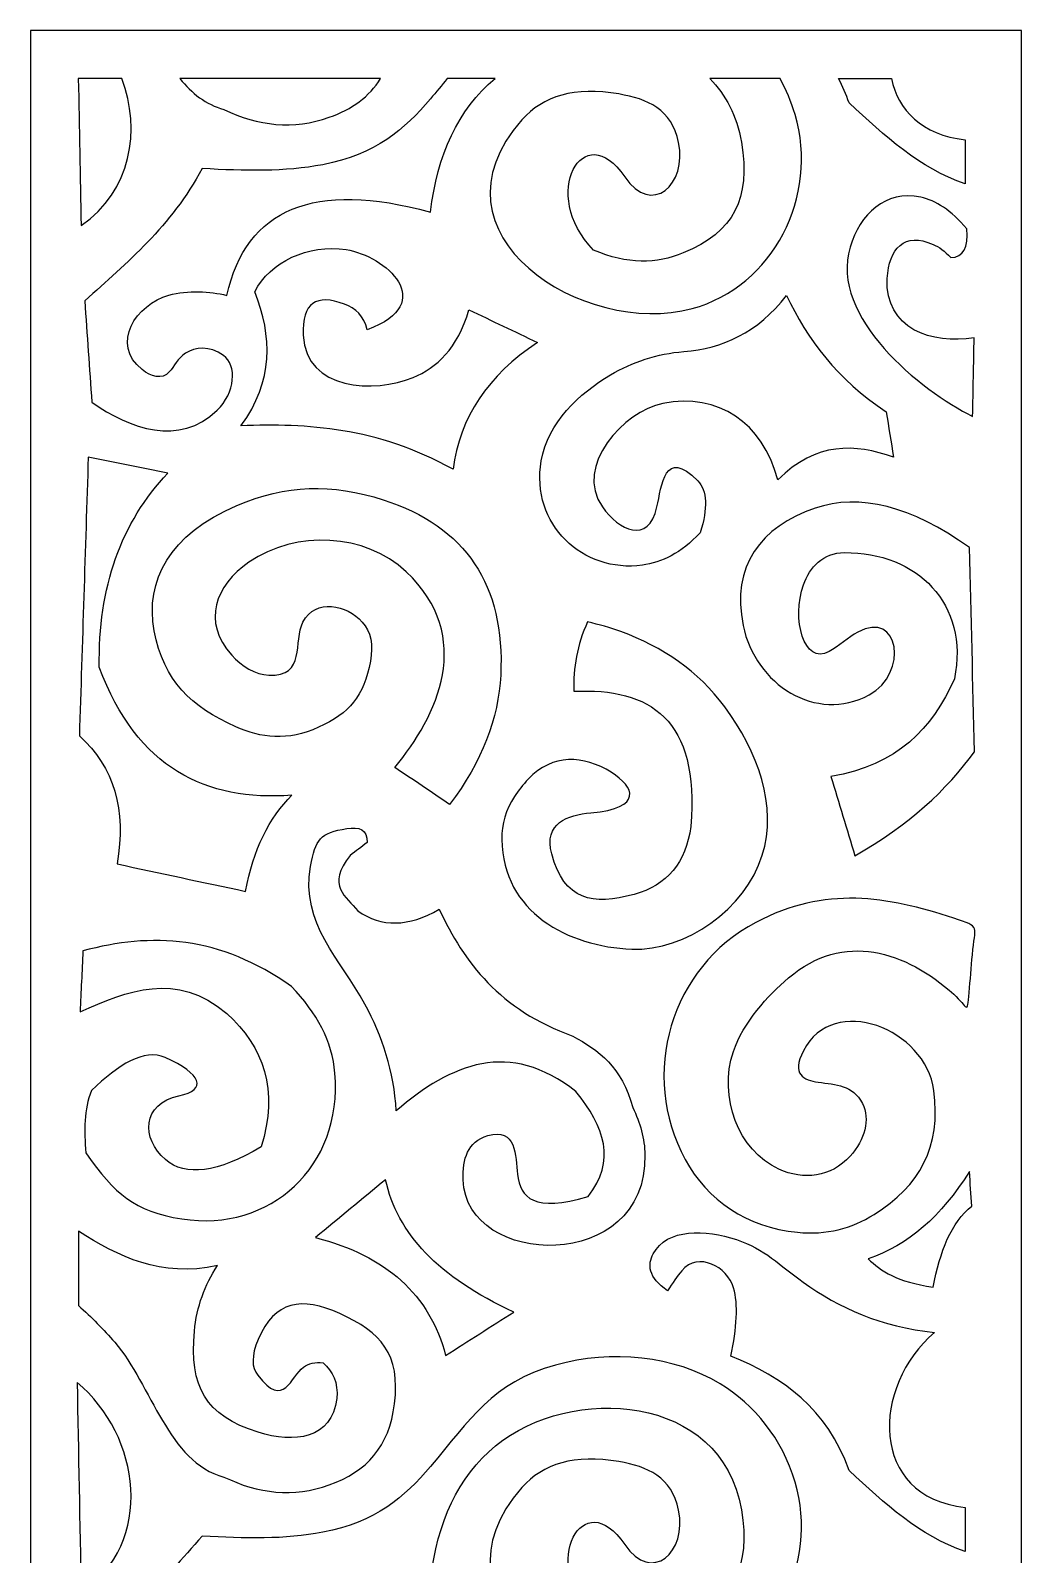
# Model space of a CAD drawing. Header units: centimetres. Extents: x -9.4 to 9.1, y -12.9 to 12.6.
# Drawn here: x -9.37 to -0.6, y -0.86 to 12.63 of the extents above; entities that cross this region are included whole.
import ezdxf

# ---------------------------------------------------------------- set-up
doc = ezdxf.new("R2010")
doc.units = ezdxf.units.CM
doc.header["$MEASUREMENT"] = 0
doc.layers.add('layer 1', color=7, linetype='Continuous')

msp = doc.modelspace()

# ---------------------------------------------------------------- linework, layer by layer
at = {"layer": 'layer 1', "color": 15}
for points, knots in [([(-9.37298, 12.63268), (-9.37298, 12.63268), (-0.59666, 12.63268), (-0.59666, 12.63268), (-0.59666, 12.63268), (-0.59666, 12.63268), (-0.59666, -12.94053), (-0.59666, -12.94053), (-0.59666, -12.94053), (-0.59666, -12.94053), (-9.37298, -12.94053), (-9.37298, -12.94053), (-9.37298, -12.94053), (-9.37298, -12.94053), (-9.37298, 12.63268), (-9.37298, 12.63268)], [0, 0, 0, 0, 0.2, 0.2, 0.2, 0.2, 0.4, 0.4, 0.4, 0.4, 0.6, 0.6, 0.6, 0.6, 1, 1, 1, 1]), ([(-8.56378, 12.20646), (-8.39366, 11.74779), (-8.47781, 11.21486), (-8.9245, 10.90525), (-8.9245, 10.90525), (-8.93274, 11.33899), (-8.94099, 11.77273), (-8.94923, 12.20646), (-8.94923, 12.20646), (-8.94923, 12.20646), (-8.56378, 12.20646), (-8.56378, 12.20646)], [0, 0, 0, 0, 0.25, 0.25, 0.25, 0.25, 0.5, 0.5, 0.5, 0.5, 1, 1, 1, 1]), ([(-7.66385, 9.7566), (-7.53864, 9.67028), (-7.56219, 9.42286), (-7.71913, 9.27158), (-7.71913, 9.27158), (-8.05687, 8.94602), (-8.4913, 9.10741), (-8.83004, 9.34238), (-8.83004, 9.34238), (-8.85075, 9.64165), (-8.87146, 9.94094), (-8.89218, 10.24022), (-8.89218, 10.24022), (-8.51653, 10.57855), (-8.13031, 10.89779), (-7.85129, 11.41062), (-7.85129, 11.41062), (-7.47888, 11.39021), (-7.11765, 11.38056), (-6.78533, 11.44492), (-6.78533, 11.44492), (-6.31581, 11.53585), (-6.06174, 11.75603), (-5.83107, 12.02737), (-5.83107, 12.02737), (-5.77861, 12.08908), (-5.72965, 12.14886), (-5.68241, 12.20646), (-5.68241, 12.20646), (-5.68241, 12.20646), (-5.25784, 12.20646), (-5.25784, 12.20646), (-5.25784, 12.20646), (-5.59124, 11.93074), (-5.76825, 11.53157), (-5.83165, 11.02583), (-5.83165, 11.02583), (-6.86139, 11.30475), (-7.46211, 11.0589), (-7.63379, 10.28832), (-7.63379, 10.28832), (-7.78447, 10.32356), (-7.97832, 10.33751), (-8.14636, 10.29027), (-8.14636, 10.29027), (-8.43631, 10.20876), (-8.67157, 9.85888), (-8.38388, 9.63104), (-8.38388, 9.63104), (-8.3058, 9.56921), (-8.20995, 9.53798), (-8.14338, 9.61009), (-8.14338, 9.61009), (-8.10087, 9.65613), (-8.0694, 9.73461), (-8.00015, 9.77643), (-8.00015, 9.77643), (-7.9111, 9.8302), (-7.79196, 9.8449), (-7.66385, 9.7566)], [0, 0, 0, 0, 0.0625, 0.0625, 0.0625, 0.0625, 0.125, 0.125, 0.125, 0.125, 0.1875, 0.1875, 0.1875, 0.1875, 0.25, 0.25, 0.25, 0.25, 0.3125, 0.3125, 0.3125, 0.3125, 0.375, 0.375, 0.375, 0.375, 0.4375, 0.4375, 0.4375, 0.4375, 0.5, 0.5, 0.5, 0.5, 0.5625, 0.5625, 0.5625, 0.5625, 0.625, 0.625, 0.625, 0.625, 0.6875, 0.6875, 0.6875, 0.6875, 0.75, 0.75, 0.75, 0.75, 0.8125, 0.8125, 0.8125, 0.8125, 0.875, 0.875, 0.875, 0.875, 1, 1, 1, 1]), ([(-6.2728, 12.20646), (-6.37187, 12.04609), (-6.52461, 11.9362), (-6.72762, 11.86417), (-6.72762, 11.86417), (-7.04659, 11.75098), (-7.35652, 11.78722), (-7.65972, 11.93447), (-7.65972, 11.93447), (-7.82051, 11.97645), (-7.94414, 12.07691), (-8.04915, 12.20646), (-8.04915, 12.20646), (-8.04915, 12.20646), (-6.2728, 12.20646), (-6.2728, 12.20646)], [0, 0, 0, 0, 0.2, 0.2, 0.2, 0.2, 0.4, 0.4, 0.4, 0.4, 0.6, 0.6, 0.6, 0.6, 1, 1, 1, 1]), ([(-2.73479, 12.20646), (-2.68065, 12.10907), (-2.63587, 12.00322), (-2.60219, 11.88917), (-2.60219, 11.88917), (-2.3884, 11.16522), (-2.79586, 10.36666), (-3.51443, 10.17073), (-3.51443, 10.17073), (-4.46564, 9.91138), (-5.91925, 10.82513), (-5.02049, 11.84127), (-5.02049, 11.84127), (-4.8337, 12.05245), (-4.55479, 12.13856), (-4.16234, 12.0705), (-4.16234, 12.0705), (-3.90542, 12.02595), (-3.69638, 11.93768), (-3.63306, 11.64145), (-3.63306, 11.64145), (-3.554, 11.27159), (-3.87302, 10.98181), (-4.11091, 11.33715), (-4.11091, 11.33715), (-4.47488, 11.88081), (-4.86978, 11.17918), (-4.38683, 10.68914), (-4.38683, 10.68914), (-4.08776, 10.55999), (-3.82721, 10.56601), (-3.59271, 10.66343), (-3.59271, 10.66343), (-3.14234, 10.85052), (-2.99376, 11.14293), (-3.07764, 11.64303), (-3.07764, 11.64303), (-3.11732, 11.87966), (-3.21766, 12.06599), (-3.35659, 12.20646), (-3.35659, 12.20646), (-3.35659, 12.20646), (-2.73479, 12.20646), (-2.73479, 12.20646)], [0, 0, 0, 0, 0.08333333, 0.08333333, 0.08333333, 0.08333333, 0.16666667, 0.16666667, 0.16666667, 0.16666667, 0.25, 0.25, 0.25, 0.25, 0.33333333, 0.33333333, 0.33333333, 0.33333333, 0.41666667, 0.41666667, 0.41666667, 0.41666667, 0.5, 0.5, 0.5, 0.5, 0.58333333, 0.58333333, 0.58333333, 0.58333333, 0.66666667, 0.66666667, 0.66666667, 0.66666667, 0.75, 0.75, 0.75, 0.75, 0.83333333, 0.83333333, 0.83333333, 0.83333333, 1, 1, 1, 1]), ([(-1.0959, 11.27503), (-1.09591, 11.40508), (-1.09591, 11.53513), (-1.0959, 11.66518), (-1.0959, 11.66518), (-1.4832, 11.70759), (-1.6903, 11.93065), (-1.74916, 12.20646), (-1.74916, 12.20646), (-1.74916, 12.20646), (-2.2166, 12.20646), (-2.2166, 12.20646), (-2.2166, 12.20646), (-2.1819, 12.13975), (-2.15067, 12.06826), (-2.12326, 11.9915), (-2.12326, 11.9915), (-1.81144, 11.7), (-1.49683, 11.41328), (-1.0959, 11.27503)], [0, 0, 0, 0, 0.16666667, 0.16666667, 0.16666667, 0.16666667, 0.33333333, 0.33333333, 0.33333333, 0.33333333, 0.5, 0.5, 0.5, 0.5, 0.66666667, 0.66666667, 0.66666667, 0.66666667, 1, 1, 1, 1]), ([(-1.01645, 9.91321), (-1.02078, 9.68118), (-1.0251, 9.44915), (-1.02942, 9.21713), (-1.02942, 9.21713), (-1.48825, 9.44247), (-2.29964, 10.09664), (-2.11495, 10.71438), (-2.11495, 10.71438), (-2.02765, 11.00641), (-1.80484, 11.22166), (-1.48847, 11.15616), (-1.48847, 11.15616), (-1.35674, 11.12888), (-1.22142, 11.04258), (-1.08131, 10.877), (-1.08131, 10.877), (-1.06532, 10.71022), (-1.11288, 10.62544), (-1.22399, 10.62267), (-1.22399, 10.62267), (-1.27587, 10.67965), (-1.32775, 10.71639), (-1.37963, 10.73937), (-1.37963, 10.73937), (-1.63357, 10.85187), (-1.77178, 10.70395), (-1.78579, 10.43701), (-1.78579, 10.43701), (-1.80913, 9.99272), (-1.38793, 9.84878), (-1.01645, 9.91321)], [0, 0, 0, 0, 0.11111111, 0.11111111, 0.11111111, 0.11111111, 0.22222222, 0.22222222, 0.22222222, 0.22222222, 0.33333333, 0.33333333, 0.33333333, 0.33333333, 0.44444444, 0.44444444, 0.44444444, 0.44444444, 0.55555556, 0.55555556, 0.55555556, 0.55555556, 0.66666667, 0.66666667, 0.66666667, 0.66666667, 0.77777778, 0.77777778, 0.77777778, 0.77777778, 1, 1, 1, 1]), ([(-5.62968, 8.74916), (-5.57179, 9.20525), (-5.32321, 9.57934), (-4.88397, 9.87146), (-4.88397, 9.87146), (-5.08593, 9.96765), (-5.28789, 10.06385), (-5.48986, 10.16005), (-5.48986, 10.16005), (-5.59297, 9.81399), (-5.7728, 9.64886), (-5.98526, 9.56072), (-5.98526, 9.56072), (-6.3234, 9.42044), (-6.93733, 9.44632), (-6.95709, 9.93475), (-6.95709, 9.93475), (-6.9689, 10.22665), (-6.84189, 10.30145), (-6.59253, 10.21142), (-6.59253, 10.21142), (-6.49233, 10.17524), (-6.42088, 10.10444), (-6.39093, 9.98369), (-6.39093, 9.98369), (-5.75035, 10.2213), (-6.23186, 10.63932), (-6.57737, 10.69331), (-6.57737, 10.69331), (-6.91388, 10.74588), (-7.25387, 10.58282), (-7.38522, 10.32038), (-7.38522, 10.32038), (-7.23193, 9.9249), (-7.21773, 9.52941), (-7.5095, 9.13395), (-7.5095, 9.13395), (-6.91879, 9.15385), (-6.3161, 9.12436), (-5.62968, 8.74916)], [0, 0, 0, 0, 0.09090909, 0.09090909, 0.09090909, 0.09090909, 0.18181818, 0.18181818, 0.18181818, 0.18181818, 0.27272727, 0.27272727, 0.27272727, 0.27272727, 0.36363636, 0.36363636, 0.36363636, 0.36363636, 0.45454545, 0.45454545, 0.45454545, 0.45454545, 0.54545455, 0.54545455, 0.54545455, 0.54545455, 0.63636364, 0.63636364, 0.63636364, 0.63636364, 0.72727273, 0.72727273, 0.72727273, 0.72727273, 0.81818182, 0.81818182, 0.81818182, 0.81818182, 1, 1, 1, 1]), ([(-1.72986, 8.85571), (-1.75147, 8.98956), (-1.77309, 9.12342), (-1.79471, 9.25729), (-1.79471, 9.25729), (-2.23176, 9.5455), (-2.49397, 9.90137), (-2.67674, 10.28802), (-2.67674, 10.28802), (-2.93431, 9.95678), (-3.24488, 9.81812), (-3.58602, 9.79097), (-3.58602, 9.79097), (-3.82438, 9.772), (-4.04292, 9.69925), (-4.2379, 9.58412), (-4.2379, 9.58412), (-4.51284, 9.42178), (-4.79115, 9.16045), (-4.8495, 8.82392), (-4.8495, 8.82392), (-4.9473, 8.25992), (-4.47803, 7.82764), (-3.95437, 7.89975), (-3.95437, 7.89975), (-3.78358, 7.92327), (-3.6128, 8.00442), (-3.44203, 8.1864), (-3.44203, 8.1864), (-3.37362, 8.40671), (-3.38062, 8.55957), (-3.46304, 8.64497), (-3.46304, 8.64497), (-3.76101, 8.95375), (-3.7825, 8.5984), (-3.82515, 8.4149), (-3.82515, 8.4149), (-3.9036, 8.07735), (-4.16202, 8.21061), (-4.30842, 8.41654), (-4.30842, 8.41654), (-4.56471, 8.77704), (-4.11595, 9.26356), (-3.77426, 9.33049), (-3.77426, 9.33049), (-3.27866, 9.42757), (-2.89218, 9.164), (-2.75456, 8.65492), (-2.75456, 8.65492), (-2.41298, 8.99481), (-2.07141, 8.97553), (-1.72986, 8.85571)], [0, 0, 0, 0, 0.07142857, 0.07142857, 0.07142857, 0.07142857, 0.14285714, 0.14285714, 0.14285714, 0.14285714, 0.21428571, 0.21428571, 0.21428571, 0.21428571, 0.28571429, 0.28571429, 0.28571429, 0.28571429, 0.35714286, 0.35714286, 0.35714286, 0.35714286, 0.42857143, 0.42857143, 0.42857143, 0.42857143, 0.5, 0.5, 0.5, 0.5, 0.57142857, 0.57142857, 0.57142857, 0.57142857, 0.64285714, 0.64285714, 0.64285714, 0.64285714, 0.71428571, 0.71428571, 0.71428571, 0.71428571, 0.78571429, 0.78571429, 0.78571429, 0.78571429, 0.85714286, 0.85714286, 0.85714286, 0.85714286, 1, 1, 1, 1]), ([(-8.86134, 8.85737), (-8.62606, 8.81015), (-8.39078, 8.76294), (-8.1555, 8.71573), (-8.1555, 8.71573), (-8.5717, 8.27808), (-8.7743, 7.70478), (-8.76331, 6.99584), (-8.76331, 6.99584), (-8.42835, 6.09879), (-7.81971, 5.81012), (-7.05753, 5.86274), (-7.05753, 5.86274), (-7.26049, 5.66424), (-7.39774, 5.38096), (-7.46927, 5.01291), (-7.46927, 5.01291), (-7.84833, 5.09384), (-8.22739, 5.17477), (-8.60645, 5.25572), (-8.60645, 5.25572), (-8.52038, 5.73515), (-8.63148, 6.11285), (-8.93977, 6.38882), (-8.93977, 6.38882), (-8.91362, 7.21166), (-8.88748, 8.03451), (-8.86134, 8.85737)], [0, 0, 0, 0, 0.125, 0.125, 0.125, 0.125, 0.25, 0.25, 0.25, 0.25, 0.375, 0.375, 0.375, 0.375, 0.5, 0.5, 0.5, 0.5, 0.625, 0.625, 0.625, 0.625, 0.75, 0.75, 0.75, 0.75, 1, 1, 1, 1]), ([(-6.1465, 6.11026), (-5.98499, 6.0004), (-5.82348, 5.89054), (-5.66198, 5.78069), (-5.66198, 5.78069), (-5.37061, 6.16305), (-5.22791, 6.5454), (-5.20897, 6.92776), (-5.20897, 6.92776), (-5.16971, 7.72052), (-5.51775, 8.24567), (-6.24883, 8.47854), (-6.24883, 8.47854), (-6.70426, 8.62361), (-7.10988, 8.61532), (-7.54523, 8.42865), (-7.54523, 8.42865), (-8.14519, 8.17139), (-8.35813, 7.76144), (-8.27675, 7.31907), (-8.27675, 7.31907), (-8.1947, 6.87307), (-7.94698, 6.64626), (-7.55521, 6.46938), (-7.55521, 6.46938), (-7.3336, 6.36932), (-7.09551, 6.34006), (-6.82157, 6.46504), (-6.82157, 6.46504), (-6.54617, 6.59068), (-6.42208, 6.7382), (-6.36282, 7.05073), (-6.36282, 7.05073), (-6.3352, 7.19635), (-6.35919, 7.31155), (-6.43478, 7.3963), (-6.43478, 7.3963), (-6.57159, 7.54971), (-6.84814, 7.61219), (-6.96011, 7.39536), (-6.96011, 7.39536), (-7.04692, 7.22725), (-6.92963, 6.90843), (-7.26319, 6.92618), (-7.26319, 6.92618), (-7.37882, 6.93233), (-7.50407, 7.0036), (-7.59115, 7.10246), (-7.59115, 7.10246), (-7.85473, 7.40168), (-7.73918, 7.7189), (-7.43833, 7.92555), (-7.43833, 7.92555), (-7.0198, 8.21304), (-6.40883, 8.18407), (-6.04556, 7.84114), (-6.04556, 7.84114), (-5.435, 7.26479), (-5.76799, 6.5625), (-6.1465, 6.11026)], [0, 0, 0, 0, 0.0625, 0.0625, 0.0625, 0.0625, 0.125, 0.125, 0.125, 0.125, 0.1875, 0.1875, 0.1875, 0.1875, 0.25, 0.25, 0.25, 0.25, 0.3125, 0.3125, 0.3125, 0.3125, 0.375, 0.375, 0.375, 0.375, 0.4375, 0.4375, 0.4375, 0.4375, 0.5, 0.5, 0.5, 0.5, 0.5625, 0.5625, 0.5625, 0.5625, 0.625, 0.625, 0.625, 0.625, 0.6875, 0.6875, 0.6875, 0.6875, 0.75, 0.75, 0.75, 0.75, 0.8125, 0.8125, 0.8125, 0.8125, 0.875, 0.875, 0.875, 0.875, 1, 1, 1, 1]), ([(-2.07235, 5.32804), (-2.14298, 5.56209), (-2.21363, 5.79615), (-2.28427, 6.03022), (-2.28427, 6.03022), (-1.69803, 6.12717), (-1.38296, 6.45735), (-1.19117, 6.89354), (-1.19117, 6.89354), (-1.05669, 7.55827), (-1.52304, 8.01622), (-2.16453, 8.0111), (-2.16453, 8.0111), (-2.35498, 8.00958), (-2.47091, 7.88334), (-2.52721, 7.72594), (-2.52721, 7.72594), (-2.63468, 7.42545), (-2.52482, 7.01141), (-2.30125, 7.13471), (-2.30125, 7.13471), (-2.21835, 7.18043), (-2.12677, 7.26346), (-2.04706, 7.30711), (-2.04706, 7.30711), (-1.67519, 7.51072), (-1.59509, 6.94135), (-1.94722, 6.75186), (-1.94722, 6.75186), (-2.41517, 6.50003), (-2.95445, 6.84142), (-3.062, 7.36618), (-3.062, 7.36618), (-3.16969, 7.89162), (-2.90537, 8.24011), (-2.42422, 8.40403), (-2.42422, 8.40403), (-2.02928, 8.53859), (-1.57364, 8.42263), (-1.05732, 8.05616), (-1.05732, 8.05616), (-1.04246, 7.45374), (-1.02758, 6.85133), (-1.01271, 6.24893), (-1.01271, 6.24893), (-1.25809, 5.91017), (-1.59692, 5.59896), (-2.07235, 5.32804)], [0, 0, 0, 0, 0.07692308, 0.07692308, 0.07692308, 0.07692308, 0.15384615, 0.15384615, 0.15384615, 0.15384615, 0.23076923, 0.23076923, 0.23076923, 0.23076923, 0.30769231, 0.30769231, 0.30769231, 0.30769231, 0.38461538, 0.38461538, 0.38461538, 0.38461538, 0.46153846, 0.46153846, 0.46153846, 0.46153846, 0.53846154, 0.53846154, 0.53846154, 0.53846154, 0.61538462, 0.61538462, 0.61538462, 0.61538462, 0.69230769, 0.69230769, 0.69230769, 0.69230769, 0.76923077, 0.76923077, 0.76923077, 0.76923077, 0.84615385, 0.84615385, 0.84615385, 0.84615385, 1, 1, 1, 1]), ([(-4.56223, 6.7838), (-4.56431, 6.98859), (-4.53558, 7.19337), (-4.43906, 7.39817), (-4.43906, 7.39817), (-4.33765, 7.37262), (-4.23789, 7.34781), (-4.14403, 7.31242), (-4.14403, 7.31242), (-3.77496, 7.17323), (-3.46308, 6.96824), (-3.2248, 6.6454), (-3.2248, 6.6454), (-2.93314, 6.25026), (-2.75541, 5.76566), (-2.8924, 5.33169), (-2.8924, 5.33169), (-3.04202, 4.85773), (-3.56942, 4.48208), (-4.04905, 4.50141), (-4.04905, 4.50141), (-4.61393, 4.52418), (-5.18804, 4.82513), (-5.19879, 5.47241), (-5.19879, 5.47241), (-5.20108, 5.61053), (-5.16207, 5.73473), (-5.08747, 5.85155), (-5.08747, 5.85155), (-5.05356, 5.90464), (-5.01229, 5.95623), (-4.96421, 6.00689), (-4.96421, 6.00689), (-4.74771, 6.23505), (-4.47733, 6.21864), (-4.22918, 6.06631), (-4.22918, 6.06631), (-4.02228, 5.9393), (-3.94304, 5.74801), (-4.41043, 5.70783), (-4.41043, 5.70783), (-4.61639, 5.69012), (-4.82888, 5.61508), (-4.75738, 5.34429), (-4.75738, 5.34429), (-4.64811, 4.93045), (-4.39197, 4.88548), (-4.02648, 4.98595), (-4.02648, 4.98595), (-3.73524, 5.06602), (-3.56827, 5.26632), (-3.52556, 5.58685), (-3.52556, 5.58685), (-3.44586, 6.53918), (-3.88591, 6.81519), (-4.56223, 6.7838)], [0, 0, 0, 0, 0.06666667, 0.06666667, 0.06666667, 0.06666667, 0.13333333, 0.13333333, 0.13333333, 0.13333333, 0.2, 0.2, 0.2, 0.2, 0.26666667, 0.26666667, 0.26666667, 0.26666667, 0.33333333, 0.33333333, 0.33333333, 0.33333333, 0.4, 0.4, 0.4, 0.4, 0.46666667, 0.46666667, 0.46666667, 0.46666667, 0.53333333, 0.53333333, 0.53333333, 0.53333333, 0.6, 0.6, 0.6, 0.6, 0.66666667, 0.66666667, 0.66666667, 0.66666667, 0.73333333, 0.73333333, 0.73333333, 0.73333333, 0.8, 0.8, 0.8, 0.8, 0.86666667, 0.86666667, 0.86666667, 0.86666667, 1, 1, 1, 1]), ([(-5.3232, 2.85058), (-5.5045, 2.79489), (-5.54634, 2.64624), (-5.54096, 2.45817), (-5.54096, 2.45817), (-5.51859, 1.67741), (-3.91127, 1.62353), (-3.93128, 2.67926), (-3.93128, 2.67926), (-3.93402, 2.82421), (-3.97436, 2.96361), (-4.03934, 3.09938), (-4.03934, 3.09938), (-4.13369, 3.45891), (-4.34352, 3.60991), (-4.56985, 3.7311), (-4.56985, 3.7311), (-5.2183, 3.96432), (-5.53258, 4.38324), (-5.75331, 4.85417), (-5.75331, 4.85417), (-6.02648, 4.69686), (-6.2668, 4.69218), (-6.47427, 4.84013), (-6.47427, 4.84013), (-6.57581, 4.96773), (-6.7562, 5.05915), (-6.54228, 5.33147), (-6.54228, 5.33147), (-6.4924, 5.3689), (-6.44252, 5.40633), (-6.39265, 5.44377), (-6.39265, 5.44377), (-6.38746, 5.56186), (-6.4612, 5.58685), (-6.57158, 5.56863), (-6.57158, 5.56863), (-6.80637, 5.52989), (-6.84882, 5.47564), (-6.89271, 5.2322), (-6.89271, 5.2322), (-6.98344, 4.72903), (-6.62416, 4.40886), (-6.41073, 4.0147), (-6.41073, 4.0147), (-6.256, 3.72893), (-6.15339, 3.41924), (-6.13419, 3.07131), (-6.13419, 3.07131), (-5.64458, 3.48624), (-5.13293, 3.70798), (-4.54265, 3.23977), (-4.54265, 3.23977), (-4.28636, 2.93093), (-4.18721, 2.62209), (-4.43382, 2.31324), (-4.43382, 2.31324), (-4.91085, 2.17024), (-5.03803, 2.29803), (-5.05901, 2.50801), (-5.05901, 2.50801), (-5.07509, 2.66904), (-5.0701, 2.9283), (-5.3232, 2.85058)], [0, 0, 0, 0, 0.05882353, 0.05882353, 0.05882353, 0.05882353, 0.11764706, 0.11764706, 0.11764706, 0.11764706, 0.17647059, 0.17647059, 0.17647059, 0.17647059, 0.23529412, 0.23529412, 0.23529412, 0.23529412, 0.29411765, 0.29411765, 0.29411765, 0.29411765, 0.35294118, 0.35294118, 0.35294118, 0.35294118, 0.41176471, 0.41176471, 0.41176471, 0.41176471, 0.47058824, 0.47058824, 0.47058824, 0.47058824, 0.52941176, 0.52941176, 0.52941176, 0.52941176, 0.58823529, 0.58823529, 0.58823529, 0.58823529, 0.64705882, 0.64705882, 0.64705882, 0.64705882, 0.70588235, 0.70588235, 0.70588235, 0.70588235, 0.76470588, 0.76470588, 0.76470588, 0.76470588, 0.82352941, 0.82352941, 0.82352941, 0.82352941, 0.88235294, 0.88235294, 0.88235294, 0.88235294, 1, 1, 1, 1]), ([(-1.19748, 4.10195), (-1.61771, 4.48132), (-2.17253, 4.66468), (-2.65962, 4.24604), (-2.65962, 4.24604), (-2.84297, 4.08846), (-3.06166, 3.85543), (-3.14873, 3.59482), (-3.14873, 3.59482), (-3.28249, 3.19452), (-3.10556, 2.71762), (-2.74578, 2.55406), (-2.74578, 2.55406), (-2.52697, 2.45458), (-2.28494, 2.47983), (-2.11376, 2.66909), (-2.11376, 2.66909), (-1.98468, 2.81183), (-1.93478, 2.9956), (-2.00583, 3.13468), (-2.00583, 3.13468), (-2.0914, 3.30221), (-2.2411, 3.30044), (-2.39639, 3.32359), (-2.39639, 3.32359), (-2.52691, 3.34305), (-2.63658, 3.39), (-2.5281, 3.60182), (-2.5281, 3.60182), (-2.26494, 4.11564), (-1.44469, 3.79778), (-1.37323, 3.24947), (-1.37323, 3.24947), (-1.30792, 2.74836), (-1.49494, 2.40753), (-1.90225, 2.15298), (-1.90225, 2.15298), (-2.10105, 2.02875), (-2.32479, 1.96886), (-2.58176, 1.99468), (-2.58176, 1.99468), (-3.02996, 2.03972), (-3.37846, 2.27883), (-3.57582, 2.64072), (-3.57582, 2.64072), (-3.98454, 3.39025), (-3.70224, 4.34308), (-2.9494, 4.73788), (-2.9494, 4.73788), (-2.33154, 5.06189), (-1.7931, 4.97032), (-1.1972, 4.77584), (-1.1972, 4.77584), (-0.95014, 4.69523), (-1.01042, 4.71087), (-1.03208, 4.45156), (-1.03208, 4.45156), (-1.04142, 4.33972), (-1.05077, 4.22787), (-1.0601, 4.11603), (-1.0601, 4.11603), (-1.07735, 3.90943), (-1.0741, 3.99059), (-1.19748, 4.10195)], [0, 0, 0, 0, 0.05882353, 0.05882353, 0.05882353, 0.05882353, 0.11764706, 0.11764706, 0.11764706, 0.11764706, 0.17647059, 0.17647059, 0.17647059, 0.17647059, 0.23529412, 0.23529412, 0.23529412, 0.23529412, 0.29411765, 0.29411765, 0.29411765, 0.29411765, 0.35294118, 0.35294118, 0.35294118, 0.35294118, 0.41176471, 0.41176471, 0.41176471, 0.41176471, 0.47058824, 0.47058824, 0.47058824, 0.47058824, 0.52941176, 0.52941176, 0.52941176, 0.52941176, 0.58823529, 0.58823529, 0.58823529, 0.58823529, 0.64705882, 0.64705882, 0.64705882, 0.64705882, 0.70588235, 0.70588235, 0.70588235, 0.70588235, 0.76470588, 0.76470588, 0.76470588, 0.76470588, 0.82352941, 0.82352941, 0.82352941, 0.82352941, 0.88235294, 0.88235294, 0.88235294, 0.88235294, 1, 1, 1, 1]), ([(-8.90839, 4.48493), (-8.30538, 4.65016), (-7.69347, 4.62228), (-7.06196, 4.16953), (-7.06196, 4.16953), (-6.83673, 3.93819), (-6.69975, 3.68522), (-6.67643, 3.40302), (-6.67643, 3.40302), (-6.60828, 2.5782), (-7.24939, 1.9913), (-8.03122, 2.11375), (-8.03122, 2.11375), (-8.45847, 2.18068), (-8.61887, 2.33033), (-8.88292, 2.69769), (-8.88292, 2.69769), (-8.89814, 2.89275), (-8.90262, 3.08412), (-8.83199, 3.24963), (-8.83199, 3.24963), (-8.5934, 3.48013), (-8.36531, 3.62371), (-8.18067, 3.54212), (-8.18067, 3.54212), (-7.85699, 3.39911), (-7.80337, 3.25511), (-8.05864, 3.20276), (-8.05864, 3.20276), (-8.38511, 3.13582), (-8.39361, 2.82298), (-8.17854, 2.63879), (-8.17854, 2.63879), (-7.99971, 2.48564), (-7.71665, 2.52279), (-7.32937, 2.75025), (-7.32937, 2.75025), (-7.17376, 3.25392), (-7.30592, 3.63529), (-7.63499, 3.93299), (-7.63499, 3.93299), (-8.08683, 4.30774), (-8.51079, 4.13576), (-8.93386, 3.94613), (-8.93386, 3.94613), (-8.92536, 4.12572), (-8.91687, 4.30533), (-8.90839, 4.48493)], [0, 0, 0, 0, 0.07692308, 0.07692308, 0.07692308, 0.07692308, 0.15384615, 0.15384615, 0.15384615, 0.15384615, 0.23076923, 0.23076923, 0.23076923, 0.23076923, 0.30769231, 0.30769231, 0.30769231, 0.30769231, 0.38461538, 0.38461538, 0.38461538, 0.38461538, 0.46153846, 0.46153846, 0.46153846, 0.46153846, 0.53846154, 0.53846154, 0.53846154, 0.53846154, 0.61538462, 0.61538462, 0.61538462, 0.61538462, 0.69230769, 0.69230769, 0.69230769, 0.69230769, 0.76923077, 0.76923077, 0.76923077, 0.76923077, 0.84615385, 0.84615385, 0.84615385, 0.84615385, 1, 1, 1, 1]), ([(-6.22848, 2.46065), (-6.12796, 1.98822), (-5.76142, 1.59423), (-5.09331, 1.28915), (-5.09331, 1.28915), (-5.29432, 1.16103), (-5.49534, 1.03289), (-5.69637, 0.90476), (-5.69637, 0.90476), (-5.8374, 1.44083), (-6.2217, 1.78863), (-6.84927, 1.94812), (-6.84927, 1.94812), (-6.64234, 2.11896), (-6.43541, 2.28981), (-6.22848, 2.46065)], [0, 0, 0, 0, 0.2, 0.2, 0.2, 0.2, 0.4, 0.4, 0.4, 0.4, 0.6, 0.6, 0.6, 0.6, 1, 1, 1, 1]), ([(-1.05885, 2.53294), (-1.05106, 2.43099), (-1.04326, 2.32903), (-1.03545, 2.22707), (-1.03545, 2.22707), (-1.22005, 2.0849), (-1.31883, 1.82465), (-1.37863, 1.51071), (-1.37863, 1.51071), (-1.70151, 1.55348), (-1.84169, 1.65282), (-1.95579, 1.76023), (-1.95579, 1.76023), (-1.60481, 1.87829), (-1.30583, 2.13586), (-1.05885, 2.53294)], [0, 0, 0, 0, 0.2, 0.2, 0.2, 0.2, 0.4, 0.4, 0.4, 0.4, 0.6, 0.6, 0.6, 0.6, 1, 1, 1, 1]), ([(-1.0959, -0.83049), (-1.09591, -0.70044), (-1.09591, -0.5704), (-1.0959, -0.44035), (-1.0959, -0.44035), (-1.95286, -0.3465), (-1.92782, 0.63172), (-1.36594, 1.10907), (-1.36594, 1.10907), (-1.84243, 1.15538), (-2.21102, 1.327), (-2.53118, 1.55483), (-2.53118, 1.55483), (-2.73711, 1.70137), (-2.87331, 1.84963), (-3.12019, 1.92986), (-3.12019, 1.92986), (-3.39523, 2.01924), (-3.73688, 2.03415), (-3.85874, 1.80359), (-3.85874, 1.80359), (-3.90843, 1.70956), (-3.90599, 1.59605), (-3.73141, 1.47692), (-3.73141, 1.47692), (-3.6853, 1.54476), (-3.64594, 1.60778), (-3.60583, 1.65514), (-3.60583, 1.65514), (-3.46005, 1.82717), (-3.20238, 1.69141), (-3.1467, 1.50303), (-3.1467, 1.50303), (-3.10375, 1.35772), (-3.11929, 1.14701), (-3.16975, 0.89728), (-3.16975, 0.89728), (-2.70914, 0.71398), (-2.3189, 0.43385), (-2.12326, -0.11403), (-2.12326, -0.11403), (-1.81144, -0.40553), (-1.49683, -0.69225), (-1.0959, -0.83049)], [0, 0, 0, 0, 0.08333333, 0.08333333, 0.08333333, 0.08333333, 0.16666667, 0.16666667, 0.16666667, 0.16666667, 0.25, 0.25, 0.25, 0.25, 0.33333333, 0.33333333, 0.33333333, 0.33333333, 0.41666667, 0.41666667, 0.41666667, 0.41666667, 0.5, 0.5, 0.5, 0.5, 0.58333333, 0.58333333, 0.58333333, 0.58333333, 0.66666667, 0.66666667, 0.66666667, 0.66666667, 0.75, 0.75, 0.75, 0.75, 0.83333333, 0.83333333, 0.83333333, 0.83333333, 1, 1, 1, 1]), ([(-8.94811, 2.00574), (-8.59302, 1.77803), (-8.21948, 1.59224), (-7.71673, 1.69981), (-7.71673, 1.69981), (-7.82985, 1.52805), (-7.90138, 1.33677), (-7.9205, 1.12091), (-7.9205, 1.12091), (-7.96414, 0.62817), (-7.8297, 0.37476), (-7.35613, 0.22468), (-7.35613, 0.22468), (-7.0401, 0.12453), (-6.69918, 0.16483), (-6.66085, 0.52452), (-6.66085, 0.52452), (-6.64607, 0.66319), (-6.69658, 0.76322), (-6.7818, 0.84086), (-6.7818, 0.84086), (-6.85151, 0.84659), (-6.90915, 0.83362), (-6.9547, 0.80195), (-6.9547, 0.80195), (-7.06764, 0.72343), (-7.1261, 0.42341), (-7.36094, 0.73013), (-7.36094, 0.73013), (-7.41463, 0.80026), (-7.41855, 0.9025), (-7.35638, 1.04737), (-7.35638, 1.04737), (-7.21003, 1.38841), (-6.97058, 1.42871), (-6.63442, 1.27578), (-6.63442, 1.27578), (-6.26778, 1.10898), (-6.09415, 0.91872), (-6.1492, 0.4761), (-6.1492, 0.4761), (-6.19628, 0.09744), (-6.39412, -0.12303), (-6.72762, -0.24136), (-6.72762, -0.24136), (-7.04659, -0.35455), (-7.35652, -0.31831), (-7.65972, -0.17106), (-7.65972, -0.17106), (-8.15376, -0.04206), (-8.2972, 0.63872), (-8.62675, 1.02103), (-8.62675, 1.02103), (-8.7249, 1.13491), (-8.83243, 1.24327), (-8.94811, 1.34682), (-8.94811, 1.34682), (-8.9481, 1.56646), (-8.9481, 1.7861), (-8.94811, 2.00574)], [0, 0, 0, 0, 0.0625, 0.0625, 0.0625, 0.0625, 0.125, 0.125, 0.125, 0.125, 0.1875, 0.1875, 0.1875, 0.1875, 0.25, 0.25, 0.25, 0.25, 0.3125, 0.3125, 0.3125, 0.3125, 0.375, 0.375, 0.375, 0.375, 0.4375, 0.4375, 0.4375, 0.4375, 0.5, 0.5, 0.5, 0.5, 0.5625, 0.5625, 0.5625, 0.5625, 0.625, 0.625, 0.625, 0.625, 0.6875, 0.6875, 0.6875, 0.6875, 0.75, 0.75, 0.75, 0.75, 0.8125, 0.8125, 0.8125, 0.8125, 0.875, 0.875, 0.875, 0.875, 1, 1, 1, 1]), ([(-7.66385, -2.34893), (-7.53864, -2.43524), (-7.56219, -2.68267), (-7.71913, -2.83395), (-7.71913, -2.83395), (-8.05687, -3.15951), (-8.4913, -2.99812), (-8.83004, -2.76315), (-8.83004, -2.76315), (-8.85075, -2.46387), (-8.87146, -2.16459), (-8.89218, -1.86531), (-8.89218, -1.86531), (-8.54521, -1.47518), (-8.19825, -1.08505), (-7.85129, -0.69491), (-7.85129, -0.69491), (-7.47888, -0.71531), (-7.11765, -0.72497), (-6.78533, -0.66061), (-6.78533, -0.66061), (-6.31581, -0.56968), (-6.06174, -0.3495), (-5.83107, -0.07816), (-5.83107, -0.07816), (-5.4792, 0.33575), (-5.28364, 0.66391), (-4.72277, 0.81998), (-4.72277, 0.81998), (-4.23146, 0.95671), (-3.66536, 0.89932), (-3.26662, 0.65438), (-3.26662, 0.65438), (-2.96125, 0.4668), (-2.71716, 0.17296), (-2.60219, -0.21636), (-2.60219, -0.21636), (-2.3884, -0.94031), (-2.79586, -1.73886), (-3.51443, -1.9348), (-3.51443, -1.9348), (-4.46564, -2.19415), (-5.91925, -1.28039), (-5.02049, -0.26426), (-5.02049, -0.26426), (-4.8337, -0.05308), (-4.55479, 0.03303), (-4.16234, -0.03503), (-4.16234, -0.03503), (-3.90542, -0.07958), (-3.69638, -0.16784), (-3.63306, -0.46408), (-3.63306, -0.46408), (-3.554, -0.83394), (-3.87302, -1.12372), (-4.11091, -0.76837), (-4.11091, -0.76837), (-4.47488, -0.22472), (-4.86978, -0.92634), (-4.38683, -1.41639), (-4.38683, -1.41639), (-4.08776, -1.54554), (-3.82721, -1.53952), (-3.59271, -1.4421), (-3.59271, -1.4421), (-3.14234, -1.25501), (-2.99376, -0.9626), (-3.07764, -0.4625), (-3.07764, -0.4625), (-3.25172, 0.57551), (-4.59039, 0.64882), (-5.25377, 0.10432), (-5.25377, 0.10432), (-5.58982, -0.17151), (-5.76799, -0.57189), (-5.83165, -1.0797), (-5.83165, -1.0797), (-6.86139, -0.80078), (-7.46211, -1.04662), (-7.63379, -1.81721), (-7.63379, -1.81721), (-7.78447, -1.78197), (-7.97832, -1.76801), (-8.14636, -1.81526), (-8.14636, -1.81526), (-8.43631, -1.89677), (-8.67157, -2.24665), (-8.38388, -2.47449), (-8.38388, -2.47449), (-8.3058, -2.53632), (-8.20995, -2.56754), (-8.14338, -2.49544), (-8.14338, -2.49544), (-8.10087, -2.4494), (-8.0694, -2.37092), (-8.00015, -2.3291), (-8.00015, -2.3291), (-7.9111, -2.27533), (-7.79196, -2.26063), (-7.66385, -2.34893)], [0, 0, 0, 0, 0.03846154, 0.03846154, 0.03846154, 0.03846154, 0.07692308, 0.07692308, 0.07692308, 0.07692308, 0.11538462, 0.11538462, 0.11538462, 0.11538462, 0.15384615, 0.15384615, 0.15384615, 0.15384615, 0.19230769, 0.19230769, 0.19230769, 0.19230769, 0.23076923, 0.23076923, 0.23076923, 0.23076923, 0.26923077, 0.26923077, 0.26923077, 0.26923077, 0.30769231, 0.30769231, 0.30769231, 0.30769231, 0.34615385, 0.34615385, 0.34615385, 0.34615385, 0.38461538, 0.38461538, 0.38461538, 0.38461538, 0.42307692, 0.42307692, 0.42307692, 0.42307692, 0.46153846, 0.46153846, 0.46153846, 0.46153846, 0.5, 0.5, 0.5, 0.5, 0.53846154, 0.53846154, 0.53846154, 0.53846154, 0.57692308, 0.57692308, 0.57692308, 0.57692308, 0.61538462, 0.61538462, 0.61538462, 0.61538462, 0.65384615, 0.65384615, 0.65384615, 0.65384615, 0.69230769, 0.69230769, 0.69230769, 0.69230769, 0.73076923, 0.73076923, 0.73076923, 0.73076923, 0.76923077, 0.76923077, 0.76923077, 0.76923077, 0.80769231, 0.80769231, 0.80769231, 0.80769231, 0.84615385, 0.84615385, 0.84615385, 0.84615385, 0.88461538, 0.88461538, 0.88461538, 0.88461538, 0.92307692, 0.92307692, 0.92307692, 0.92307692, 1, 1, 1, 1]), ([(-8.95998, 0.66679), (-8.3943, 0.19162), (-8.26821, -0.74538), (-8.9245, -1.20028), (-8.9245, -1.20028), (-8.93633, -0.57791), (-8.94815, 0.04444), (-8.95998, 0.66679)], [0, 0, 0, 0, 0.33333333, 0.33333333, 0.33333333, 0.33333333, 1, 1, 1, 1])]:
    msp.add_open_spline(points, degree=3, knots=knots, dxfattribs=at)

doc.saveas('drawing.dxf')
